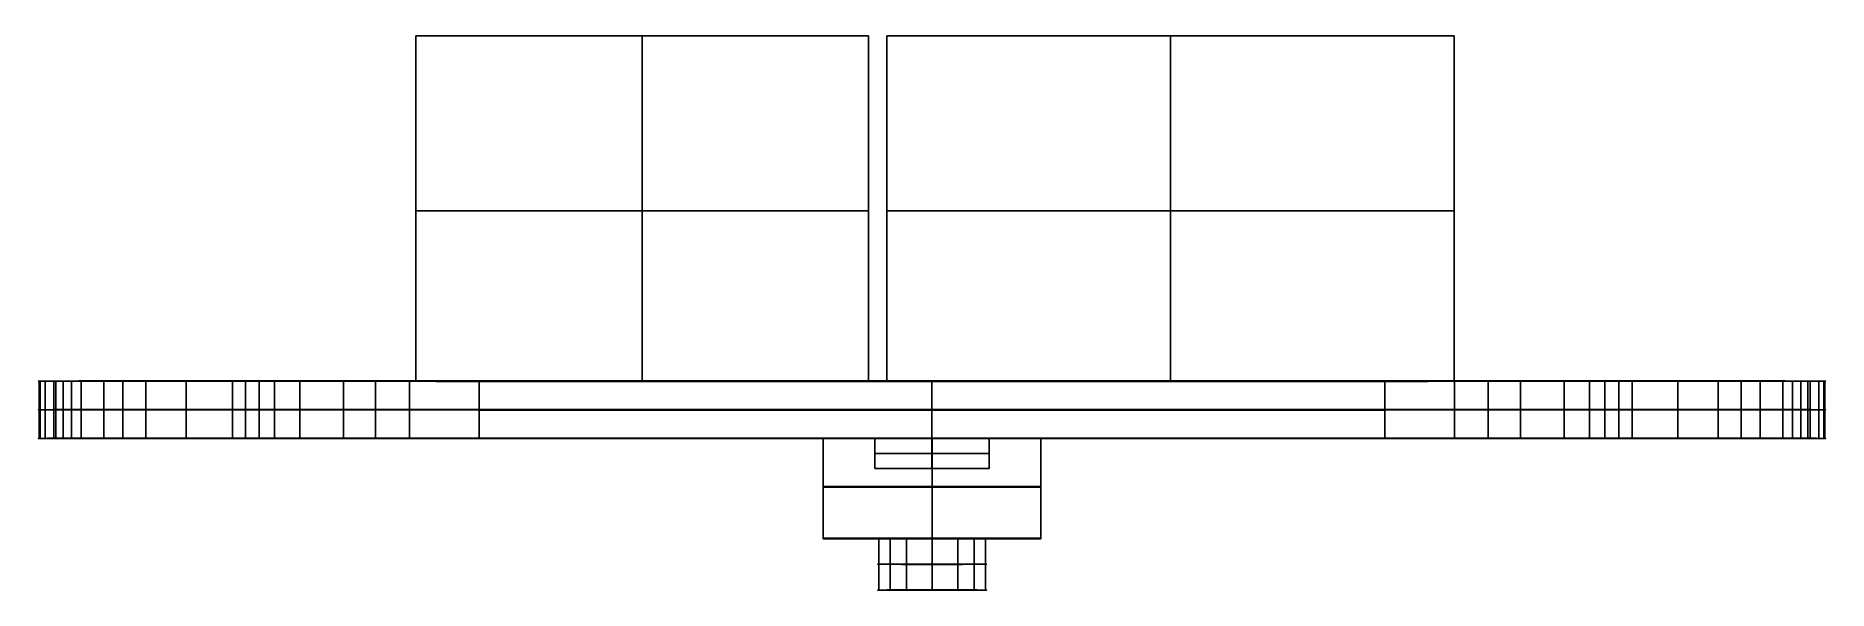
# Model space of a CAD drawing. Header units: millimetres. Extents: x 19.4 to 50.6, y -37.9 to -28.2.
import ezdxf

# ---------------------------------------------------------------- set-up
doc = ezdxf.new("R2010")
doc.units = ezdxf.units.MM
doc.layers.add('Plattine', color=86, linetype='Continuous', true_color=0x118002)

msp = doc.modelspace()

# ---------------------------------------------------------------- linework, layer by layer
at = {"layer": 'Plattine'}
for p, q in [((25.99, -28.243, 6.573), (33.89, -28.243, 6.573)), ((29.94, -28.242, 4.323), (29.94, -28.243, 8.823)), ((34.211, -28.243, 6.573), (44.111, -28.243, 6.573)), ((39.161, -28.242, 4.323), (39.161, -28.243, 8.823)), ((19.402, -34.268, 22.013), (50.599, -34.268, 22.013)), ((27.099, -34.273, 42.177), (27.099, -34.273, 40.177)), ((35, -34.263, 4.321), (35, -34.263, 3.849)), ((35, -35.263, 3.849), (35, -34.263, 3.849)), ((35, -34.273, 40.177), (35, -34.265, 8.821)), ((35, -35.273, 42.724), (35, -34.273, 42.724)), ((35, -34.273, 40.177), (35, -34.273, 42.177)), ((42.902, -34.273, 40.177), (42.902, -34.273, 42.177)), ((25.878, -34.763, 3.849), (44.122, -34.763, 3.849)), ((27.099, -34.773, 42.724), (42.902, -34.773, 42.724)), ((27.099, -34.773, 40.176), (27.099, -34.773, 42.176)), ((42.902, -34.773, 40.176), (42.902, -34.773, 42.176)), ((19.401, -35.268, 22.013), (33.102, -35.268, 22.013)), ((27.098, -35.273, 42.176), (27.098, -35.273, 40.176)), ((35, -35.267, 16.644), (35, -35.263, 3.849)), ((35, -35.271, 35.383), (35, -35.268, 22.644)), ((35, -35.273, 40.176), (35, -35.272, 36.383)), ((35, -35.273, 40.176), (35, -35.273, 42.176)), ((36.902, -35.268, 22.013), (50.598, -35.268, 22.013)), ((42.901, -35.273, 42.176), (42.901, -35.273, 40.176)), ((34, -35.792, 35.883), (36, -35.792, 35.883)), ((35, -35.792, 35.383), (35, -35.793, 36.383))]:
    msp.add_line(p, q, dxfattribs=at)
at = {"layer": 'Plattine', "extrusion": (-5.54522e-16, -0.999999, -0.001604)}
for start, end in [(90, 270), (270, 90)]:
    msp.add_arc((35.002, 19.7, 36.984), 0.95, start, end, dxfattribs=at)
at = {"layer": 'Plattine', "extrusion": (5.54223e-16, 0.999999, 0.001604)}
for start, end in [(270, 90), (90, 270)]:
    msp.add_arc((-35.002, 19.7, -37.434), 0.95, start, end, dxfattribs=at)
at = {"layer": 'Plattine', "extrusion": (7.53748e-15, 0.999999, 0.001604)}
msp.add_arc((-35.002, 19.7, -37.884), 0.95, 270, 90, dxfattribs=at)
at = {"layer": 'Plattine', "extrusion": (-6.42844e-15, 0.999999, 0.001604)}
msp.add_arc((-35.002, 19.7, -37.884), 0.95, 90, 270, dxfattribs=at)
at = {"layer": 'Plattine'}
for points in [[(33.89, -28.242, 4.323), (29.94, -28.242, 4.323), (25.99, -28.242, 4.323)], [(25.99, -28.242, 4.323), (25.99, -28.243, 6.573), (25.99, -28.243, 8.823)], [(25.99, -28.242, 4.323), (25.99, -31.253, 4.322), (25.99, -34.263, 4.321)], [(25.99, -28.243, 8.823), (29.94, -28.243, 8.823), (33.89, -28.243, 8.823)], [(25.99, -34.265, 8.821), (25.99, -31.254, 8.822), (25.99, -28.243, 8.823)], [(25.99, -28.243, 6.573), (25.99, -31.253, 6.572), (25.99, -34.264, 6.571)], [(29.94, -34.263, 4.321), (29.94, -31.253, 4.322), (29.94, -28.242, 4.323)], [(29.94, -34.265, 8.821), (29.94, -31.254, 8.822), (29.94, -28.243, 8.823)], [(33.89, -28.243, 8.823), (33.89, -28.243, 6.573), (33.89, -28.242, 4.323)], [(33.89, -28.242, 4.323), (33.89, -31.253, 4.322), (33.89, -34.263, 4.321)], [(33.89, -28.243, 8.823), (33.89, -31.254, 8.822), (33.89, -34.265, 8.821)], [(33.89, -28.243, 6.573), (33.89, -31.253, 6.572), (33.89, -34.264, 6.571)], [(34.211, -28.242, 4.323), (34.211, -28.243, 6.573), (34.211, -28.243, 8.823)], [(34.211, -28.242, 4.323), (34.211, -28.292, 4.323), (34.211, -28.342, 4.322)], [(44.111, -28.242, 4.323), (39.161, -28.242, 4.323), (34.211, -28.242, 4.323)], [(34.211, -28.243, 8.823), (39.161, -28.243, 8.823), (44.111, -28.243, 8.823)], [(34.211, -28.243, 8.823), (34.211, -28.293, 8.823), (34.211, -28.343, 8.822)], [(34.211, -34.264, 6.571), (34.211, -31.253, 6.572), (34.211, -28.243, 6.573)], [(34.211, -28.342, 4.322), (34.211, -31.303, 4.322), (34.211, -34.263, 4.321)], [(34.211, -28.343, 8.822), (34.211, -31.304, 8.822), (34.211, -34.265, 8.821)], [(39.161, -34.263, 4.321), (39.161, -31.253, 4.322), (39.161, -28.242, 4.323)], [(39.161, -28.243, 8.823), (39.161, -31.254, 8.822), (39.161, -34.265, 8.821)], [(44.111, -28.243, 8.823), (44.111, -28.243, 6.573), (44.111, -28.242, 4.323)], [(44.111, -28.242, 4.323), (44.111, -28.292, 4.323), (44.111, -28.342, 4.322)], [(44.111, -28.343, 8.822), (44.111, -28.293, 8.823), (44.111, -28.243, 8.823)], [(44.111, -28.243, 6.573), (44.111, -31.253, 6.572), (44.111, -34.264, 6.571)], [(44.111, -28.342, 4.322), (44.111, -31.303, 4.322), (44.111, -34.263, 4.321)], [(44.111, -34.265, 8.821), (44.111, -31.304, 8.822), (44.111, -28.343, 8.822)], [(25.99, -31.297, 4.322), (25.99, -31.298, 6.572), (25.99, -31.298, 8.822)], [(25.99, -31.297, 4.322), (29.94, -31.297, 4.322), (33.89, -31.297, 4.322)], [(25.99, -31.298, 8.822), (29.94, -31.298, 8.822), (33.89, -31.298, 8.822)], [(33.89, -31.297, 4.322), (33.89, -31.298, 6.572), (33.89, -31.298, 8.822)], [(34.211, -31.297, 4.322), (34.211, -31.298, 6.572), (34.211, -31.298, 8.822)], [(44.111, -31.297, 4.322), (39.161, -31.297, 4.322), (34.211, -31.297, 4.322)], [(44.111, -31.298, 8.822), (39.161, -31.298, 8.822), (34.211, -31.298, 8.822)], [(44.111, -31.297, 4.322), (44.111, -31.298, 6.572), (44.111, -31.298, 8.822)], [(19.417, -35.268, 21.361), (19.417, -34.768, 21.362), (19.418, -34.268, 21.362)], [(19.436, -35.268, 23.783), (19.436, -34.768, 23.783), (19.436, -34.268, 23.784)], [(19.519, -35.267, 19.783), (19.519, -34.767, 19.783), (19.519, -34.267, 19.784)], [(19.671, -35.269, 26.193), (19.671, -34.769, 26.193), (19.671, -34.269, 26.194)], [(19.709, -35.267, 18.212), (19.709, -34.767, 18.213), (19.709, -34.267, 18.213)], [(19.835, -35.267, 17.435), (19.835, -34.767, 17.435), (19.835, -34.267, 17.436)], [(19.982, -35.267, 16.661), (19.982, -34.767, 16.661), (19.982, -34.267, 16.662)], [(20.152, -35.27, 28.678), (20.152, -34.77, 28.678), (20.152, -34.27, 28.679)], [(20.544, -35.266, 14.376), (20.544, -34.766, 14.376), (20.544, -34.266, 14.377)], [(20.879, -35.27, 31.103), (20.879, -34.77, 31.103), (20.879, -34.27, 31.103)], [(21.28, -35.265, 12.141), (21.28, -34.765, 12.141), (21.28, -34.265, 12.142)], [(21.984, -35.265, 10.41), (21.984, -34.765, 10.41), (21.984, -34.265, 10.411)], [(22.789, -35.265, 8.723), (22.789, -34.765, 8.723), (22.789, -34.265, 8.724)], [(23.021, -35.264, 8.28), (23.021, -34.764, 8.28), (23.021, -34.264, 8.281)], [(23.259, -35.264, 7.841), (23.259, -34.764, 7.841), (23.259, -34.264, 7.841)], [(23.522, -35.272, 36.305), (23.522, -34.772, 36.305), (23.522, -34.272, 36.305)], [(23.967, -35.264, 6.625), (23.967, -34.764, 6.626), (23.967, -34.264, 6.626)], [(24.728, -35.264, 5.442), (24.728, -34.764, 5.442), (24.728, -34.264, 5.442)], [(25.29, -35.264, 4.636), (25.29, -34.764, 4.636), (25.29, -34.264, 4.637)], [(44.122, -34.263, 3.849), (35, -34.263, 3.849), (25.878, -34.263, 3.85)], [(25.878, -34.263, 3.85), (25.878, -34.763, 3.849), (25.878, -35.263, 3.849)], [(25.99, -34.263, 4.321), (25.99, -34.264, 6.571), (25.99, -34.265, 8.821)], [(33.89, -34.263, 4.321), (29.94, -34.263, 4.321), (25.99, -34.263, 4.321)], [(25.99, -34.265, 8.821), (29.94, -34.265, 8.821), (33.89, -34.265, 8.821)], [(27.099, -34.273, 40.177), (27.099, -34.773, 40.176), (27.098, -35.273, 40.176)], [(27.099, -34.273, 42.177), (27.099, -34.773, 42.176), (27.098, -35.273, 42.176)], [(27.099, -34.273, 42.724), (27.099, -34.773, 42.724), (27.098, -35.273, 42.724)], [(27.098, -35.273, 41.176), (27.099, -34.773, 41.176), (27.099, -34.273, 41.177)], [(27.099, -34.273, 42.45), (27.099, -34.773, 42.45), (27.098, -35.273, 42.45)], [(27.099, -34.273, 40.177), (35, -34.273, 40.177), (42.902, -34.273, 40.177)], [(42.902, -34.273, 42.724), (35, -34.273, 42.724), (27.099, -34.273, 42.724)], [(42.902, -34.273, 42.177), (35, -34.273, 42.177), (27.099, -34.273, 42.177)], [(27.099, -34.273, 42.177), (27.099, -34.273, 42.45), (27.099, -34.273, 42.724)], [(27.099, -34.273, 41.177), (35, -34.273, 41.177), (42.902, -34.273, 41.177)], [(42.902, -34.273, 42.45), (35, -34.273, 42.45), (27.099, -34.273, 42.45)], [(33.89, -34.265, 8.821), (33.89, -34.264, 6.571), (33.89, -34.263, 4.321)], [(34.211, -34.265, 8.821), (34.211, -34.264, 6.571), (34.211, -34.263, 4.321)], [(34.211, -34.263, 4.321), (39.161, -34.263, 4.321), (44.111, -34.263, 4.321)], [(44.111, -34.265, 8.821), (39.161, -34.265, 8.821), (34.211, -34.265, 8.821)], [(35, -34.273, 42.177), (35, -34.273, 42.45), (35, -34.273, 42.724)], [(42.902, -34.273, 40.177), (42.902, -34.773, 40.176), (42.901, -35.273, 40.176)], [(42.901, -35.273, 42.176), (42.902, -34.773, 42.176), (42.902, -34.273, 42.177)], [(42.901, -35.273, 42.724), (42.902, -34.773, 42.724), (42.902, -34.273, 42.724)], [(42.902, -34.273, 41.177), (42.902, -34.773, 41.176), (42.901, -35.273, 41.176)], [(42.901, -35.273, 42.45), (42.902, -34.773, 42.45), (42.902, -34.273, 42.45)], [(42.902, -34.273, 42.177), (42.902, -34.273, 42.45), (42.902, -34.273, 42.724)], [(44.111, -34.263, 4.321), (44.111, -34.264, 6.571), (44.111, -34.265, 8.821)], [(44.122, -34.263, 3.849), (44.122, -34.763, 3.849), (44.122, -35.263, 3.849)], [(44.71, -35.264, 4.636), (44.71, -34.764, 4.636), (44.71, -34.264, 4.636)], [(45.272, -35.264, 5.442), (45.272, -34.764, 5.441), (45.272, -34.264, 5.441)], [(46.033, -35.264, 6.625), (46.033, -34.764, 6.625), (46.033, -34.264, 6.625)], [(46.478, -35.272, 36.305), (46.478, -34.772, 36.305), (46.478, -34.272, 36.305)], [(46.741, -35.264, 7.841), (46.741, -34.764, 7.84), (46.741, -34.264, 7.84)], [(46.985, -35.264, 8.29), (46.985, -34.764, 8.29), (46.985, -34.264, 8.29)], [(47.222, -35.265, 8.743), (47.222, -34.765, 8.743), (47.222, -34.265, 8.743)], [(48.02, -35.265, 10.42), (48.02, -34.765, 10.42), (48.02, -34.265, 10.42)], [(48.72, -35.265, 12.141), (48.72, -34.765, 12.141), (48.72, -34.265, 12.141)], [(49.121, -35.27, 31.103), (49.121, -34.77, 31.103), (49.122, -34.27, 31.103)], [(49.456, -35.266, 14.376), (49.456, -34.766, 14.376), (49.457, -34.266, 14.376)], [(49.848, -35.27, 28.678), (49.848, -34.77, 28.678), (49.848, -34.27, 28.678)], [(50.018, -35.267, 16.661), (50.018, -34.767, 16.661), (50.018, -34.267, 16.661)], [(50.163, -35.267, 17.421), (50.163, -34.767, 17.421), (50.163, -34.267, 17.421)], [(50.287, -35.267, 18.185), (50.287, -34.767, 18.185), (50.287, -34.267, 18.185)], [(50.329, -35.269, 26.193), (50.329, -34.769, 26.193), (50.33, -34.269, 26.193)], [(50.479, -35.267, 19.769), (50.48, -34.767, 19.769), (50.48, -34.267, 19.769)], [(50.564, -35.268, 23.783), (50.564, -34.768, 23.783), (50.564, -34.268, 23.783)], [(50.582, -35.268, 21.361), (50.583, -34.768, 21.361), (50.583, -34.268, 21.361)], [(27.099, -34.773, 42.176), (27.099, -34.773, 42.45), (27.099, -34.773, 42.724)], [(42.902, -34.773, 42.176), (42.902, -34.773, 42.45), (42.902, -34.773, 42.724)], [(44.122, -35.263, 3.849), (35, -35.263, 3.849), (25.878, -35.263, 3.849)], [(27.098, -35.273, 42.724), (35, -35.273, 42.724), (42.901, -35.273, 42.724)], [(27.098, -35.273, 40.176), (35, -35.273, 40.176), (42.901, -35.273, 40.176)], [(27.098, -35.273, 42.176), (35, -35.273, 42.176), (42.901, -35.273, 42.176)], [(27.098, -35.273, 42.176), (27.098, -35.273, 42.45), (27.098, -35.273, 42.724)], [(42.901, -35.273, 41.176), (35, -35.273, 41.176), (27.098, -35.273, 41.176)], [(27.098, -35.273, 42.45), (35, -35.273, 42.45), (42.901, -35.273, 42.45)], [(36.902, -35.267, 16.644), (35.002, -35.267, 16.644), (33.102, -35.267, 16.644)], [(33.102, -35.267, 16.644), (33.102, -36.139, 16.642), (33.102, -37.011, 16.641)], [(33.102, -37.016, 19.641), (33.102, -36.142, 19.642), (33.102, -35.267, 19.644)], [(33.102, -35.268, 22.644), (33.102, -36.144, 22.642), (33.102, -37.021, 22.641)], [(33.102, -35.268, 22.644), (35.001, -35.268, 22.644), (36.9, -35.268, 22.644)], [(34, -35.272, 36.383), (34, -35.271, 35.883), (34, -35.271, 35.383)], [(34, -35.271, 35.383), (34, -35.532, 35.383), (34, -35.792, 35.383)], [(34, -35.271, 35.383), (35, -35.271, 35.383), (36, -35.271, 35.383)], [(34, -35.271, 35.883), (34, -35.532, 35.883), (34, -35.792, 35.883)], [(34, -35.272, 36.383), (34, -35.532, 36.383), (34, -35.793, 36.383)], [(36, -35.272, 36.383), (35, -35.272, 36.383), (34, -35.272, 36.383)], [(35, -35.271, 35.383), (35, -35.532, 35.383), (35, -35.792, 35.383)], [(35, -35.272, 36.383), (35, -35.532, 36.383), (35, -35.793, 36.383)], [(35, -35.273, 42.176), (35, -35.273, 42.45), (35, -35.273, 42.724)], [(35.002, -35.267, 16.644), (35.002, -36.139, 16.642), (35.002, -37.011, 16.641)], [(35.002, -35.268, 22.644), (35.002, -36.144, 22.642), (35.002, -37.021, 22.641)], [(36, -35.271, 35.383), (36, -35.271, 35.883), (36, -35.272, 36.383)], [(36, -35.271, 35.383), (36, -35.532, 35.383), (36, -35.792, 35.383)], [(36, -35.271, 35.883), (36, -35.532, 35.883), (36, -35.792, 35.883)], [(36, -35.272, 36.383), (36, -35.532, 36.383), (36, -35.793, 36.383)], [(36.9, -35.268, 22.644), (36.901, -35.268, 22.644), (36.902, -35.268, 22.644)], [(36.902, -35.267, 16.644), (36.902, -36.139, 16.642), (36.902, -37.011, 16.641)], [(36.902, -35.268, 22.644), (36.902, -35.267, 19.644), (36.902, -35.267, 16.644)], [(36.902, -37.016, 19.641), (36.902, -36.142, 19.642), (36.902, -35.267, 19.644)], [(36.902, -37.021, 22.641), (36.902, -36.144, 22.642), (36.902, -35.268, 22.644)], [(42.901, -35.273, 42.176), (42.901, -35.273, 42.45), (42.901, -35.273, 42.724)], [(34, -35.532, 36.383), (34, -35.532, 35.883), (34, -35.532, 35.383)], [(36, -35.532, 36.383), (35, -35.532, 36.383), (34, -35.532, 36.383)], [(34, -35.532, 35.383), (35, -35.532, 35.383), (36, -35.532, 35.383)], [(36, -35.532, 35.383), (36, -35.532, 35.883), (36, -35.532, 36.383)], [(34, -35.793, 36.383), (34, -35.792, 35.883), (34, -35.792, 35.383)], [(34, -35.792, 35.383), (35, -35.792, 35.383), (36, -35.792, 35.383)], [(36, -35.793, 36.383), (35, -35.793, 36.383), (34, -35.793, 36.383)], [(36, -35.792, 35.383), (36, -35.792, 35.883), (36, -35.793, 36.383)], [(33.102, -36.111, 16.643), (35.002, -36.111, 16.643), (36.902, -36.111, 16.643)], [(33.102, -36.121, 22.642), (33.102, -36.116, 19.643), (33.102, -36.111, 16.643)], [(33.102, -36.121, 22.642), (35.002, -36.121, 22.642), (36.902, -36.121, 22.642)], [(36.902, -36.121, 22.642), (36.902, -36.116, 19.643), (36.902, -36.111, 16.643)], [(33.102, -37.011, 16.641), (35.002, -37.011, 16.641), (36.902, -37.011, 16.641)], [(33.102, -37.021, 22.641), (33.102, -37.016, 19.641), (33.102, -37.011, 16.641)], [(33.102, -37.016, 19.641), (33.577, -37.016, 19.641), (34.052, -37.016, 19.641)], [(36.902, -37.021, 22.641), (35.002, -37.021, 22.641), (33.102, -37.021, 22.641)], [(34.071, -37.916, 19.454), (34.071, -37.466, 19.455), (34.071, -37.016, 19.456)], [(34.268, -37.917, 20.242), (34.268, -37.467, 20.243), (34.268, -37.017, 20.244)], [(34.555, -37.915, 18.802), (34.555, -37.465, 18.803), (34.555, -37.015, 18.803)], [(35.002, -37.014, 18.691), (35.002, -37.013, 17.666), (35.002, -37.011, 16.641)], [(35.002, -37.014, 18.691), (35.002, -37.464, 18.69), (35.002, -37.914, 18.69)], [(35.002, -37.918, 20.59), (35.002, -37.468, 20.59), (35.002, -37.018, 20.591)], [(35.002, -37.021, 22.641), (35.002, -37.019, 21.616), (35.002, -37.018, 20.591)], [(35.45, -37.915, 18.802), (35.45, -37.465, 18.803), (35.45, -37.015, 18.803)], [(35.737, -37.917, 20.242), (35.737, -37.467, 20.243), (35.737, -37.017, 20.244)], [(35.934, -37.916, 19.454), (35.934, -37.466, 19.455), (35.934, -37.016, 19.456)], [(35.952, -37.016, 19.641), (36.427, -37.016, 19.641), (36.902, -37.016, 19.641)], [(36.902, -37.011, 16.641), (36.902, -37.016, 19.641), (36.902, -37.021, 22.641)], [(34.052, -37.916, 19.64), (35.002, -37.916, 19.64), (35.952, -37.916, 19.64)], [(35.002, -37.918, 20.59), (35.002, -37.916, 19.64), (35.002, -37.914, 18.69)]]:
    msp.add_open_spline(points, degree=2, dxfattribs=at)
at = {"layer": 'Plattine', "extrusion": (-8.8105e-14, -1, -0.000252914)}
msp.add_open_spline([(19.418, -34.268, 21.362), (19.359, -34.268, 22.975), (19.441, -34.269, 24.596), (19.671, -34.269, 26.194)], degree=3, dxfattribs=at)
at = {"layer": 'Plattine', "extrusion": (-2.35987e-13, -1, -0.000252914)}
msp.add_open_spline([(19.709, -34.267, 18.213), (19.554, -34.267, 19.256), (19.456, -34.268, 20.308), (19.418, -34.268, 21.362)], degree=3, dxfattribs=at)
at = {"layer": 'Plattine', "extrusion": (-3.56623e-14, -1, -0.000252914)}
msp.add_open_spline([(19.671, -34.269, 26.194), (19.911, -34.269, 27.863), (20.312, -34.27, 29.514), (20.879, -34.27, 31.103)], degree=3, dxfattribs=at)
at = {"layer": 'Plattine', "extrusion": (1.20811e-12, -1, -0.000252914)}
msp.add_open_spline([(19.982, -34.267, 16.662), (19.877, -34.267, 17.176), (19.786, -34.267, 17.694), (19.709, -34.267, 18.213)], degree=3, dxfattribs=at)
at = {"layer": 'Plattine', "extrusion": (1.45018e-13, -1, -0.000252914)}
msp.add_open_spline([(21.28, -34.265, 12.142), (20.733, -34.266, 13.611), (20.296, -34.266, 15.125), (19.982, -34.267, 16.662)], degree=3, dxfattribs=at)
at = {"layer": 'Plattine', "extrusion": (-2.48493e-13, -1, -0.000252914)}
msp.add_open_spline([(20.879, -34.27, 31.103), (21.533, -34.271, 32.936), (22.414, -34.271, 34.703), (24.522, -34.272, 37.751), (25.719, -34.272, 39.08), (27.099, -34.273, 40.177)], degree=3, knots=[-11.75723, -11.75723, -11.75723, -11.75723, -5.879098, -5.879098, -0.573488, -0.573488, -0.573488, -0.573488], dxfattribs=at)
at = {"layer": 'Plattine', "extrusion": (1.09056e-13, -1, -0.000252914)}
msp.add_open_spline([(22.789, -34.265, 8.724), (22.22, -34.265, 9.832), (21.715, -34.265, 10.975), (21.28, -34.265, 12.142)], degree=3, dxfattribs=at)
at = {"layer": 'Plattine', "extrusion": (-1.68961e-12, -1, -0.000252914)}
msp.add_open_spline([(23.259, -34.264, 7.841), (23.098, -34.264, 8.133), (22.941, -34.265, 8.427), (22.789, -34.265, 8.724)], degree=3, dxfattribs=at)
at = {"layer": 'Plattine', "extrusion": (-1.3413e-13, -1, -0.000252914)}
msp.add_open_spline([(24.728, -34.264, 5.442), (24.204, -34.264, 6.219), (23.713, -34.264, 7.022), (23.259, -34.264, 7.841)], degree=3, dxfattribs=at)
at = {"layer": 'Plattine', "extrusion": (-9.66507e-14, -1, -0.000252914)}
msp.add_open_spline([(25.878, -34.263, 3.85), (25.478, -34.263, 4.367), (25.094, -34.264, 4.9), (24.728, -34.264, 5.442)], degree=3, dxfattribs=at)
at = {"layer": 'Plattine', "extrusion": (-2.59649e-13, 1, 0.000252914)}
msp.add_open_spline([(42.902, -34.273, 40.177), (44.282, -34.272, 39.08), (45.479, -34.272, 37.751), (47.586, -34.271, 34.702), (48.468, -34.271, 32.936), (49.122, -34.27, 31.103)], degree=3, knots=[-38.537957, -38.537957, -38.537957, -38.537957, -33.232338, -33.232338, -27.354197, -27.354197, -27.354197, -27.354197], dxfattribs=at)
at = {"layer": 'Plattine', "extrusion": (-5.50955e-13, 1, 0.000252914)}
msp.add_open_spline([(45.272, -34.264, 5.441), (44.906, -34.264, 4.899), (44.522, -34.263, 4.367), (44.122, -34.263, 3.849)], degree=3, dxfattribs=at)
at = {"layer": 'Plattine', "extrusion": (-3.9553e-13, 1, 0.000252914)}
msp.add_open_spline([(46.741, -34.264, 7.84), (46.287, -34.264, 7.021), (45.796, -34.264, 6.218), (45.272, -34.264, 5.441)], degree=3, dxfattribs=at)
at = {"layer": 'Plattine', "extrusion": (-4.94679e-13, 1, 0.000252914)}
msp.add_open_spline([(47.222, -34.265, 8.743), (47.066, -34.265, 8.44), (46.906, -34.264, 8.139), (46.741, -34.264, 7.84)], degree=3, dxfattribs=at)
at = {"layer": 'Plattine', "extrusion": (-1.85189e-13, 1, 0.000252914)}
msp.add_open_spline([(48.72, -34.265, 12.141), (48.288, -34.265, 10.981), (47.786, -34.265, 9.845), (47.222, -34.265, 8.743)], degree=3, dxfattribs=at)
at = {"layer": 'Plattine', "extrusion": (3.82734e-15, 1, 0.000252914)}
msp.add_open_spline([(50.018, -34.267, 16.661), (49.704, -34.266, 15.124), (49.267, -34.266, 13.611), (48.72, -34.265, 12.141)], degree=3, dxfattribs=at)
at = {"layer": 'Plattine', "extrusion": (3.92145e-14, 1, 0.000252914)}
msp.add_open_spline([(49.122, -34.27, 31.103), (49.688, -34.27, 29.514), (50.09, -34.269, 27.863), (50.33, -34.269, 26.193)], degree=3, dxfattribs=at)
at = {"layer": 'Plattine', "extrusion": (4.4883e-13, 1, 0.000252914)}
msp.add_open_spline([(50.287, -34.267, 18.185), (50.211, -34.267, 17.675), (50.121, -34.267, 17.166), (50.018, -34.267, 16.661)], degree=3, dxfattribs=at)
at = {"layer": 'Plattine', "extrusion": (7.22154e-14, 1, 0.000252914)}
msp.add_open_spline([(50.583, -34.268, 21.361), (50.544, -34.268, 20.298), (50.445, -34.267, 19.237), (50.287, -34.267, 18.185)], degree=3, dxfattribs=at)
at = {"layer": 'Plattine', "extrusion": (7.48148e-14, 1, 0.000252914)}
msp.add_open_spline([(50.33, -34.269, 26.193), (50.559, -34.269, 24.595), (50.641, -34.268, 22.974), (50.583, -34.268, 21.361)], degree=3, dxfattribs=at)
at = {"layer": 'Plattine', "extrusion": (-1.0519e-13, -1, -0.000252914)}
msp.add_open_spline([(19.671, -34.769, 26.193), (19.441, -34.769, 24.595), (19.359, -34.768, 22.975), (19.417, -34.768, 21.362)], degree=3, dxfattribs=at)
at = {"layer": 'Plattine', "extrusion": (-1.33428e-13, -1, -0.000252914)}
msp.add_open_spline([(19.417, -34.768, 21.362), (19.456, -34.768, 20.308), (19.554, -34.767, 19.256), (19.709, -34.767, 18.213)], degree=3, dxfattribs=at)
at = {"layer": 'Plattine', "extrusion": (-3.98603e-14, -1, -0.000252914)}
msp.add_open_spline([(20.879, -34.77, 31.103), (20.312, -34.77, 29.514), (19.91, -34.769, 27.863), (19.671, -34.769, 26.193)], degree=3, dxfattribs=at)
at = {"layer": 'Plattine', "extrusion": (1.70925e-12, -1, -0.000252914)}
msp.add_open_spline([(19.709, -34.767, 18.213), (19.786, -34.767, 17.693), (19.877, -34.767, 17.176), (19.982, -34.767, 16.661)], degree=3, dxfattribs=at)
at = {"layer": 'Plattine', "extrusion": (-4.64308e-14, -1, -0.000252914)}
msp.add_open_spline([(19.982, -34.767, 16.661), (20.296, -34.766, 15.125), (20.733, -34.766, 13.611), (21.28, -34.765, 12.141)], degree=3, dxfattribs=at)
at = {"layer": 'Plattine', "extrusion": (-2.49527e-13, -1, -0.000252914)}
msp.add_open_spline([(27.099, -34.773, 40.176), (25.718, -34.772, 39.08), (24.522, -34.772, 37.751), (22.414, -34.771, 34.702), (21.533, -34.771, 32.936), (20.879, -34.77, 31.103)], degree=3, knots=[0.573488, 0.573488, 0.573488, 0.573488, 5.879098, 5.879098, 11.75723, 11.75723, 11.75723, 11.75723], dxfattribs=at)
at = {"layer": 'Plattine', "extrusion": (8.0687e-14, -1, -0.000252914)}
msp.add_open_spline([(21.28, -34.765, 12.141), (21.715, -34.765, 10.974), (22.22, -34.765, 9.831), (22.789, -34.765, 8.723)], degree=3, dxfattribs=at)
at = {"layer": 'Plattine', "extrusion": (-2.68635e-13, -1, -0.000252914)}
msp.add_open_spline([(22.789, -34.765, 8.723), (22.941, -34.765, 8.427), (23.098, -34.764, 8.133), (23.259, -34.764, 7.841)], degree=3, dxfattribs=at)
at = {"layer": 'Plattine', "extrusion": (-7.42479e-14, -1, -0.000252914)}
msp.add_open_spline([(23.259, -34.764, 7.841), (23.713, -34.764, 7.022), (24.204, -34.764, 6.219), (24.728, -34.764, 5.442)], degree=3, dxfattribs=at)
at = {"layer": 'Plattine', "extrusion": (-2.50415e-14, -1, -0.000252914)}
msp.add_open_spline([(24.728, -34.764, 5.442), (25.094, -34.764, 4.9), (25.478, -34.763, 4.367), (25.878, -34.763, 3.849)], degree=3, dxfattribs=at)
at = {"layer": 'Plattine', "extrusion": (-2.73501e-13, 1, 0.000252914)}
msp.add_open_spline([(42.902, -34.773, 40.176), (44.282, -34.772, 39.08), (45.478, -34.772, 37.751), (47.586, -34.771, 34.702), (48.467, -34.771, 32.936), (49.121, -34.77, 31.103)], degree=3, knots=[-38.537957, -38.537957, -38.537957, -38.537957, -33.232338, -33.232338, -27.354197, -27.354197, -27.354197, -27.354197], dxfattribs=at)
at = {"layer": 'Plattine', "extrusion": (-5.84854e-13, 1, 0.000252914)}
msp.add_open_spline([(45.272, -34.764, 5.441), (44.906, -34.764, 4.899), (44.522, -34.763, 4.367), (44.122, -34.763, 3.849)], degree=3, dxfattribs=at)
at = {"layer": 'Plattine', "extrusion": (-2.58331e-13, 1, 0.000252914)}
msp.add_open_spline([(46.741, -34.764, 7.84), (46.287, -34.764, 7.021), (45.796, -34.764, 6.218), (45.272, -34.764, 5.441)], degree=3, dxfattribs=at)
at = {"layer": 'Plattine', "extrusion": (1.95772e-13, 1, 0.000252914)}
msp.add_open_spline([(47.222, -34.765, 8.743), (47.066, -34.765, 8.44), (46.906, -34.764, 8.139), (46.741, -34.764, 7.84)], degree=3, dxfattribs=at)
at = {"layer": 'Plattine', "extrusion": (-1.98287e-13, 1, 0.000252914)}
msp.add_open_spline([(48.72, -34.765, 12.141), (48.288, -34.765, 10.981), (47.786, -34.765, 9.845), (47.222, -34.765, 8.743)], degree=3, dxfattribs=at)
at = {"layer": 'Plattine', "extrusion": (-8.17255e-14, 1, 0.000252914)}
msp.add_open_spline([(50.018, -34.767, 16.661), (49.704, -34.766, 15.124), (49.267, -34.766, 13.611), (48.72, -34.765, 12.141)], degree=3, dxfattribs=at)
at = {"layer": 'Plattine', "extrusion": (3.46319e-14, 1, 0.000252914)}
msp.add_open_spline([(49.121, -34.77, 31.103), (49.688, -34.77, 29.514), (50.09, -34.769, 27.863), (50.329, -34.769, 26.193)], degree=3, dxfattribs=at)
at = {"layer": 'Plattine', "extrusion": (2.59771e-13, 1, 0.000252914)}
msp.add_open_spline([(50.287, -34.767, 18.185), (50.211, -34.767, 17.675), (50.121, -34.767, 17.166), (50.018, -34.767, 16.661)], degree=3, dxfattribs=at)
at = {"layer": 'Plattine', "extrusion": (6.07796e-14, 1, 0.000252914)}
msp.add_open_spline([(50.583, -34.768, 21.361), (50.544, -34.768, 20.298), (50.445, -34.767, 19.237), (50.287, -34.767, 18.185)], degree=3, dxfattribs=at)
at = {"layer": 'Plattine', "extrusion": (1.16342e-13, 1, 0.000252914)}
msp.add_open_spline([(50.329, -34.769, 26.193), (50.559, -34.769, 24.595), (50.641, -34.768, 22.975), (50.583, -34.768, 21.361)], degree=3, dxfattribs=at)
at = {"layer": 'Plattine', "extrusion": (-1.22263e-13, -1, -0.000252914)}
msp.add_open_spline([(19.417, -35.268, 21.361), (19.359, -35.268, 22.975), (19.441, -35.269, 24.595), (19.671, -35.269, 26.193)], degree=3, dxfattribs=at)
at = {"layer": 'Plattine', "extrusion": (8.88941e-14, -1, -0.000252914)}
msp.add_open_spline([(19.709, -35.267, 18.212), (19.554, -35.267, 19.256), (19.455, -35.268, 20.307), (19.417, -35.268, 21.361)], degree=3, dxfattribs=at)
at = {"layer": 'Plattine', "extrusion": (6.40405e-14, -1, -0.000252914)}
msp.add_open_spline([(19.671, -35.269, 26.193), (19.91, -35.269, 27.863), (20.312, -35.27, 29.514), (20.879, -35.27, 31.103)], degree=3, dxfattribs=at)
at = {"layer": 'Plattine', "extrusion": (2.04748e-12, -1, -0.000252914)}
msp.add_open_spline([(19.982, -35.267, 16.661), (19.877, -35.267, 17.176), (19.786, -35.267, 17.693), (19.709, -35.267, 18.212)], degree=3, dxfattribs=at)
at = {"layer": 'Plattine', "extrusion": (-8.97232e-14, -1, -0.000252914)}
msp.add_open_spline([(21.28, -35.265, 12.141), (20.733, -35.266, 13.611), (20.296, -35.266, 15.124), (19.982, -35.267, 16.661)], degree=3, dxfattribs=at)
at = {"layer": 'Plattine', "extrusion": (-2.41368e-13, -1, -0.000252914)}
msp.add_open_spline([(20.879, -35.27, 31.103), (21.533, -35.271, 32.936), (22.414, -35.271, 34.702), (24.522, -35.272, 37.751), (25.718, -35.272, 39.08), (27.098, -35.273, 40.176)], degree=3, knots=[-11.75723, -11.75723, -11.75723, -11.75723, -5.879098, -5.879098, -0.573488, -0.573488, -0.573488, -0.573488], dxfattribs=at)
at = {"layer": 'Plattine', "extrusion": (1.10473e-13, -1, -0.000252914)}
msp.add_open_spline([(22.789, -35.265, 8.723), (22.22, -35.265, 9.831), (21.715, -35.265, 10.974), (21.28, -35.265, 12.141)], degree=3, dxfattribs=at)
at = {"layer": 'Plattine', "extrusion": (1.55148e-12, -1, -0.000252914)}
msp.add_open_spline([(23.259, -35.264, 7.841), (23.098, -35.264, 8.132), (22.941, -35.265, 8.427), (22.789, -35.265, 8.723)], degree=3, dxfattribs=at)
at = {"layer": 'Plattine', "extrusion": (-1.24835e-13, -1, -0.000252914)}
msp.add_open_spline([(24.728, -35.264, 5.442), (24.203, -35.264, 6.219), (23.713, -35.264, 7.021), (23.259, -35.264, 7.841)], degree=3, dxfattribs=at)
at = {"layer": 'Plattine', "extrusion": (-2.96912e-13, -1, -0.000252914)}
msp.add_open_spline([(25.878, -35.263, 3.849), (25.478, -35.263, 4.367), (25.094, -35.264, 4.899), (24.728, -35.264, 5.442)], degree=3, dxfattribs=at)
at = {"layer": 'Plattine'}
msp.add_open_spline([(33.102, -35.267, 16.644), (33.102, -35.267, 18.727), (33.102, -35.268, 20.81), (33.102, -35.268, 21.727), (33.102, -35.268, 22.644)], degree=2, knots=[-26.325915, -26.325915, -26.325915, -22.160217, -22.160217, -20.325909, -20.325909, -20.325909], dxfattribs=at)
at = {"layer": 'Plattine', "extrusion": (-2.66051e-13, 1, 0.000252914)}
msp.add_open_spline([(42.901, -35.273, 40.176), (44.282, -35.272, 39.08), (45.478, -35.272, 37.751), (47.586, -35.271, 34.702), (48.467, -35.271, 32.936), (49.121, -35.27, 31.103)], degree=3, knots=[43.58091, 43.58091, 43.58091, 43.58091, 48.886529, 48.886529, 54.76467, 54.76467, 54.76467, 54.76467], dxfattribs=at)
at = {"layer": 'Plattine', "extrusion": (-4.96465e-13, 1, 0.000252914)}
msp.add_open_spline([(45.272, -35.264, 5.442), (44.906, -35.264, 4.899), (44.522, -35.263, 4.367), (44.122, -35.263, 3.849)], degree=3, dxfattribs=at)
at = {"layer": 'Plattine', "extrusion": (-3.66152e-13, 1, 0.000252914)}
msp.add_open_spline([(46.741, -35.264, 7.841), (46.287, -35.264, 7.021), (45.796, -35.264, 6.219), (45.272, -35.264, 5.442)], degree=3, dxfattribs=at)
at = {"layer": 'Plattine', "extrusion": (5.04646e-13, 1, 0.000252914)}
msp.add_open_spline([(47.222, -35.265, 8.743), (47.066, -35.265, 8.44), (46.906, -35.264, 8.139), (46.741, -35.264, 7.841)], degree=3, dxfattribs=at)
at = {"layer": 'Plattine', "extrusion": (-1.24165e-13, 1, 0.000252914)}
msp.add_open_spline([(48.72, -35.265, 12.141), (48.288, -35.265, 10.981), (47.786, -35.265, 9.845), (47.222, -35.265, 8.743)], degree=3, dxfattribs=at)
at = {"layer": 'Plattine', "extrusion": (-1.6729e-13, 1, 0.000252914)}
msp.add_open_spline([(50.018, -35.267, 16.661), (49.704, -35.266, 15.124), (49.267, -35.266, 13.611), (48.72, -35.265, 12.141)], degree=3, dxfattribs=at)
at = {"layer": 'Plattine', "extrusion": (3.00602e-14, 1, 0.000252914)}
msp.add_open_spline([(49.121, -35.27, 31.103), (49.688, -35.27, 29.514), (50.09, -35.269, 27.863), (50.329, -35.269, 26.193)], degree=3, dxfattribs=at)
at = {"layer": 'Plattine', "extrusion": (4.12623e-13, 1, 0.000252914)}
msp.add_open_spline([(50.287, -35.267, 18.185), (50.211, -35.267, 17.675), (50.121, -35.267, 17.167), (50.018, -35.267, 16.661)], degree=3, dxfattribs=at)
at = {"layer": 'Plattine', "extrusion": (1.67062e-13, 1, 0.000252914)}
msp.add_open_spline([(50.582, -35.268, 21.361), (50.544, -35.268, 20.298), (50.445, -35.267, 19.237), (50.287, -35.267, 18.185)], degree=3, dxfattribs=at)
at = {"layer": 'Plattine', "extrusion": (1.57873e-13, 1, 0.000252914)}
msp.add_open_spline([(50.329, -35.269, 26.193), (50.559, -35.269, 24.595), (50.641, -35.268, 22.975), (50.582, -35.268, 21.361)], degree=3, dxfattribs=at)

doc.saveas('drawing.dxf')
